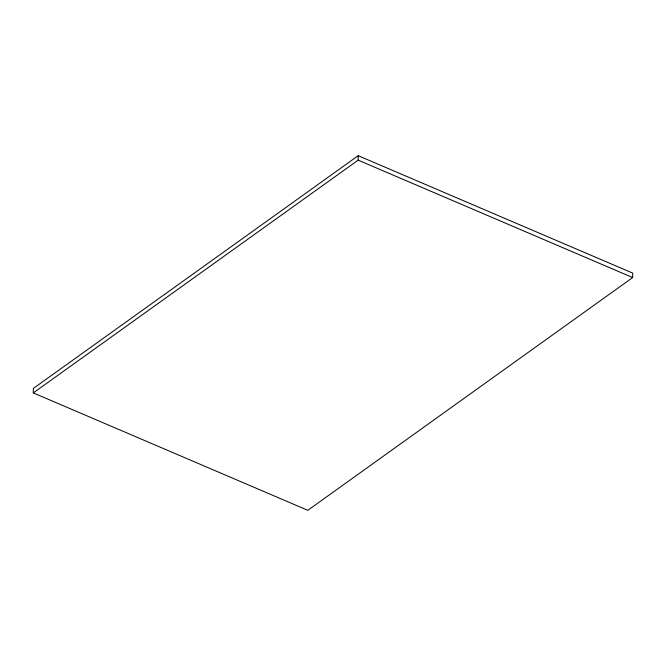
<?xml version="1.0" encoding="UTF-8"?>
<svg xmlns="http://www.w3.org/2000/svg" width="666" height="666" viewBox="0 0 666 666"><rect width="100%" height="100%" fill="white"/><g stroke="black" fill="none" stroke-linecap="round" stroke-linejoin="round"><path stroke-width="1" d="M33.3 392.907L33.342 388.445L358.191 155.686L632.7 273.093L632.658 277.555L307.809 510.314L33.3 392.907L358.15 160.148L358.191 155.686M358.15 160.148L632.658 277.555"/></g></svg>
